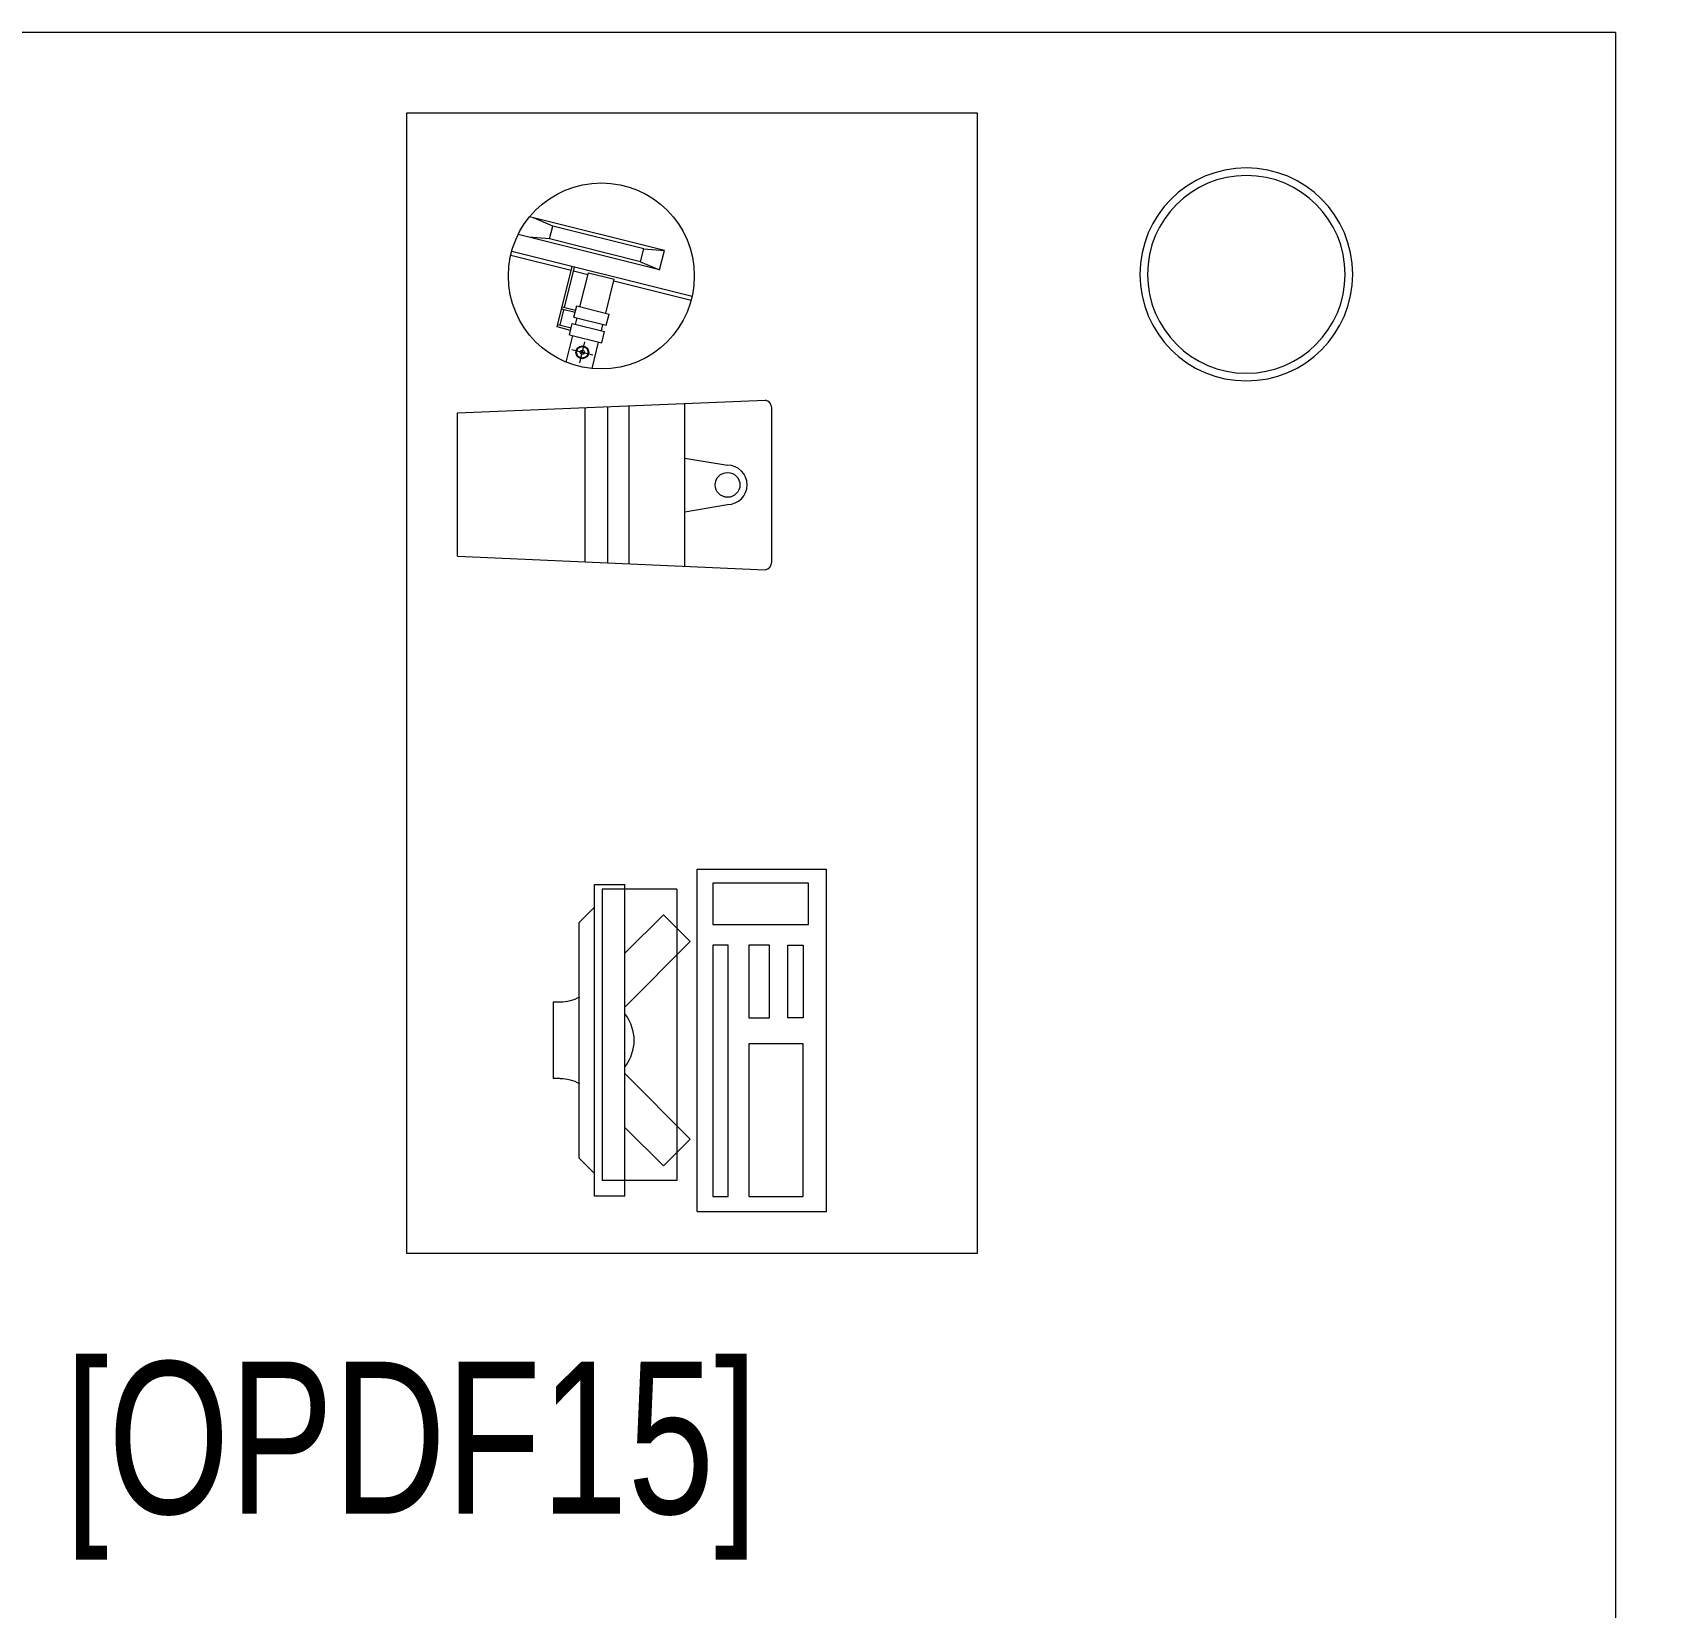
# Model space of a CAD drawing. Header units: millimetres. Extents: x -2143172 to 5255, y -610845 to 279739.
# Drawn here: x -1089139 to -1086993, y -592459 to -590388 of the extents above; entities that cross this region are included whole.
import ezdxf

# ---------------------------------------------------------------- set-up
doc = ezdxf.new("R2010")
doc.units = ezdxf.units.MM
doc.header["$LTSCALE"] = 30
doc.linetypes.add('HIDDEN', pattern=[9.525, 6.35, -3.175])
doc.layers.get('0').update_dxf_attribs({"lineweight": 5})
for name, color, linetype, lineweight in [('72_EGR_BASE_TEXT', 7, 'Continuous', 5), ('LOADING', 163, 'Continuous', 5), ('Walls', 32, 'Continuous', 5)]:
    doc.layers.add(name, color=color, linetype=linetype, lineweight=lineweight)
doc.styles.add('X3G_ENTITY_9F38', font='swisscl.ttf', dxfattribs={"height": 0.2})

# ---------------------------------------------------------------- blocks, each defined once
blk = doc.blocks.new('WM00001-P')
blk.add_circle((0, 0), 0.14)
at = {"color": 8}
blk.add_circle((0, 0), 0.13, dxfattribs=at)
blk = doc.blocks.new('ITCWLS1-P')
for p, q in [((-0.2651, 0.43, 0), (-0.3051, 0.43, 0)), ((-0.3051, 0.43, 0), (-0.3051, 0.02, 0)), ((-0.2651, 0.43, 0), (-0.2651, 0.02, 0)), ((-0.17, 0.45), (-0.17, 0)), ((-0.17, 0.45), (0, 0.45)), ((-0.1496, 0.4305), (-0.1291, 0.4305)), ((-0.1291, 0.4305), (-0.1291, 0.4089)), ((0, 0.45), (0, 0)), ((-0.3251, 0.38, 0), (-0.3051, 0.4, 0)), ((-0.3251, 0.38, 0), (-0.3251, 0.07, 0)), ((-0.3251, 0.07, 0), (-0.3051, 0.05, 0)), ((-0.3051, 0.02, 0), (-0.2651, 0.02, 0)), ((-0.17, 0), (0, 0))]:
    blk.add_line(p, q)
at = {"color": 8, "linetype": 'HIDDEN'}
for p, q in [((-0.197, 0.4094), (-0.295, 0.4094)), ((-0.295, 0.0264), (-0.295, 0.4094)), ((-0.197, 0.0264), (-0.197, 0.4094)), ((-0.197, 0.0264), (-0.295, 0.0264))]:
    blk.add_line(p, q, dxfattribs=at)
at = {"color": 1, "extrusion": (2.48281e-10, 3.18408e-10, -1)}
for p, q in [((-0.2651, 0.3395), (-0.2144, 0.3902)), ((-0.1791, 0.3548), (-0.2144, 0.3902)), ((-0.2651, 0.2688), (-0.1791, 0.3548))]:
    blk.add_line(p, q, dxfattribs=at)
at = {"color": 1}
for p, q in [((-0.3503, 0.275), (-0.3596, 0.275)), ((-0.3596, 0.175), (-0.3596, 0.275)), ((-0.3503, 0.175), (-0.3596, 0.175))]:
    blk.add_line(p, q, dxfattribs=at)
at = {"color": 1, "extrusion": (2.48281e-10, -3.18408e-10, -1)}
for p, q in [((-0.2651, 0.1812), (-0.1791, 0.0952)), ((-0.2651, 0.1105), (-0.2144, 0.0598)), ((-0.1791, 0.0952), (-0.2144, 0.0598))]:
    blk.add_line(p, q, dxfattribs=at)
blk.add_lwpolyline([(-0.1291, 0.4089), (-0.1291, 0.1), (-0.1496, 0.1), (-0.1496, 0.4305)])
for points in [[(-0.1019, 0.4305), (-0.0304, 0.4305), (-0.0304, 0.2294), (-0.1019, 0.2294)], [(-0.1019, 0.1954), (-0.0747, 0.1954), (-0.0747, 0.1), (-0.1019, 0.1)], [(-0.0304, 0.1954), (-0.0508, 0.1954), (-0.0508, 0.1), (-0.0304, 0.1)], [(-0.1496, 0.0727), (-0.0236, 0.0727), (-0.0236, 0.0182), (-0.1496, 0.0182)]]:
    blk.add_lwpolyline(points, close=True)
at = {"color": 250, "linetype": 'Continuous'}
for points in [[(-0.1496, 0.1), (-0.1496, 0.1), (-0.1496, 0.1), (-0.1496, 0.1), (-0.1496, 0.1), (-0.1496, 0.1), (-0.1496, 0.1), (-0.1496, 0.1), (-0.1496, 0.1)], [(-0.1496, 0.1), (-0.1496, 0.1), (-0.1496, 0.1), (-0.1496, 0.1), (-0.1496, 0.1), (-0.1496, 0.1), (-0.1496, 0.1), (-0.1496, 0.1), (-0.1496, 0.1), (-0.1496, 0.1), (-0.1496, 0.1), (-0.1496, 0.1), (-0.1496, 0.1), (-0.1496, 0.1), (-0.1496, 0.1), (-0.1496, 0.1), (-0.1496, 0.1), (-0.1496, 0.1)], [(-0.1496, 0.1), (-0.1496, 0.1), (-0.1496, 0.1), (-0.1496, 0.1), (-0.1496, 0.1), (-0.1496, 0.1), (-0.1496, 0.1), (-0.1496, 0.1), (-0.1496, 0.1), (-0.1496, 0.1)], [(-0.1496, 0.1), (-0.1496, 0.1), (-0.1496, 0.1), (-0.1496, 0.1), (-0.1496, 0.1), (-0.1496, 0.1), (-0.1496, 0.1)], [(-0.1496, 0.1), (-0.1496, 0.1), (-0.1496, 0.1), (-0.1496, 0.1), (-0.1496, 0.1), (-0.1496, 0.1), (-0.1496, 0.1), (-0.1496, 0.1), (-0.1496, 0.1), (-0.1496, 0.1)], [(-0.1496, 0.1), (-0.1496, 0.1), (-0.1496, 0.1), (-0.1496, 0.1), (-0.1496, 0.1), (-0.1496, 0.1), (-0.1496, 0.1), (-0.1496, 0.1), (-0.1496, 0.1), (-0.1496, 0.1), (-0.1496, 0.1), (-0.1496, 0.1), (-0.1496, 0.1), (-0.1496, 0.1), (-0.1496, 0.1)], [(-0.1496, 0.1), (-0.1496, 0.1), (-0.1496, 0.1), (-0.1496, 0.1), (-0.1496, 0.1), (-0.1496, 0.1), (-0.1496, 0.1), (-0.1496, 0.1), (-0.1496, 0.1), (-0.1496, 0.1)], [(-0.1496, 0.1), (-0.1496, 0.1), (-0.1496, 0.1), (-0.1496, 0.1), (-0.1496, 0.1), (-0.1496, 0.1), (-0.1496, 0.1), (-0.1496, 0.1), (-0.1496, 0.1), (-0.1496, 0.1)], [(-0.1496, 0.1), (-0.1496, 0.1), (-0.1496, 0.1), (-0.1496, 0.1), (-0.1496, 0.1), (-0.1496, 0.1), (-0.1496, 0.1), (-0.1496, 0.1), (-0.1496, 0.1), (-0.1496, 0.1), (-0.1496, 0.1), (-0.1496, 0.1), (-0.1496, 0.1), (-0.1496, 0.1), (-0.1496, 0.1), (-0.1496, 0.1), (-0.1496, 0.1), (-0.1496, 0.1), (-0.1496, 0.1), (-0.1496, 0.1), (-0.1496, 0.1), (-0.1496, 0.1), (-0.1496, 0.1), (-0.1496, 0.1), (-0.1496, 0.1), (-0.1496, 0.1), (-0.1496, 0.1), (-0.1496, 0.1), (-0.1496, 0.1), (-0.1496, 0.1), (-0.1496, 0.1), (-0.1496, 0.1), (-0.1496, 0.1), (-0.1496, 0.1), (-0.1496, 0.1), (-0.1496, 0.1), (-0.1496, 0.1), (-0.1496, 0.1), (-0.1496, 0.1), (-0.1496, 0.1), (-0.1496, 0.1), (-0.1496, 0.1), (-0.1496, 0.1), (-0.1496, 0.1), (-0.1496, 0.1), (-0.1496, 0.1), (-0.1496, 0.1), (-0.1496, 0.1), (-0.1496, 0.1), (-0.1496, 0.1), (-0.1496, 0.1), (-0.1496, 0.1), (-0.1496, 0.1), (-0.1496, 0.1)], [(-0.1496, 0.1), (-0.1496, 0.1), (-0.1496, 0.1), (-0.1496, 0.1), (-0.1496, 0.1), (-0.1496, 0.1), (-0.1496, 0.1), (-0.1496, 0.1), (-0.1496, 0.1), (-0.1496, 0.1), (-0.1496, 0.1), (-0.1496, 0.1), (-0.1496, 0.1), (-0.1496, 0.1), (-0.1496, 0.1), (-0.1496, 0.1), (-0.1496, 0.1), (-0.1496, 0.1), (-0.1496, 0.1), (-0.1496, 0.1), (-0.1496, 0.1), (-0.1496, 0.1), (-0.1496, 0.1), (-0.1496, 0.1), (-0.1496, 0.1), (-0.1496, 0.1), (-0.1496, 0.1), (-0.1496, 0.1), (-0.1496, 0.1), (-0.1496, 0.1), (-0.1496, 0.1), (-0.1496, 0.1), (-0.1496, 0.1), (-0.1496, 0.1), (-0.1496, 0.1), (-0.1496, 0.1), (-0.1496, 0.1), (-0.1496, 0.1), (-0.1496, 0.1), (-0.1496, 0.1), (-0.1496, 0.1), (-0.1496, 0.1), (-0.1496, 0.1), (-0.1496, 0.1), (-0.1496, 0.1), (-0.1496, 0.1), (-0.1496, 0.1), (-0.1496, 0.1), (-0.1496, 0.1), (-0.1496, 0.1), (-0.1496, 0.1), (-0.1496, 0.1), (-0.1496, 0.1), (-0.1496, 0.1), (-0.1496, 0.1), (-0.1496, 0.1), (-0.1496, 0.1), (-0.1496, 0.1), (-0.1496, 0.1), (-0.1496, 0.1), (-0.1496, 0.1), (-0.1496, 0.1), (-0.1496, 0.1), (-0.1496, 0.1), (-0.1496, 0.1), (-0.1496, 0.1), (-0.1496, 0.1), (-0.1496, 0.1), (-0.1496, 0.1), (-0.1496, 0.1), (-0.1496, 0.1), (-0.1496, 0.1), (-0.1496, 0.1), (-0.1496, 0.1), (-0.1496, 0.1), (-0.1496, 0.1), (-0.1496, 0.1), (-0.1496, 0.1), (-0.1496, 0.1), (-0.1496, 0.1), (-0.1496, 0.1), (-0.1496, 0.1), (-0.1496, 0.1), (-0.1496, 0.1), (-0.1496, 0.1), (-0.1496, 0.1), (-0.1496, 0.1), (-0.1496, 0.1), (-0.1496, 0.1)], [(-0.1496, 0.1), (-0.1496, 0.1), (-0.1496, 0.1), (-0.1496, 0.1), (-0.1496, 0.1), (-0.1496, 0.1), (-0.1496, 0.1), (-0.1496, 0.1), (-0.1496, 0.1), (-0.1496, 0.1), (-0.1496, 0.1), (-0.1496, 0.1)], [(-0.1496, 0.1), (-0.1496, 0.1), (-0.1496, 0.1), (-0.1496, 0.1), (-0.1496, 0.1), (-0.1496, 0.1), (-0.1496, 0.1)], [(-0.1496, 0.1), (-0.1496, 0.1), (-0.1496, 0.1), (-0.1496, 0.1), (-0.1496, 0.1), (-0.1496, 0.1), (-0.1496, 0.1), (-0.1496, 0.1), (-0.1496, 0.1), (-0.1496, 0.1), (-0.1496, 0.1), (-0.1496, 0.1), (-0.1496, 0.1), (-0.1496, 0.1), (-0.1496, 0.1), (-0.1496, 0.1), (-0.1496, 0.1)], [(-0.1496, 0.1), (-0.1496, 0.1), (-0.1496, 0.1), (-0.1496, 0.1), (-0.1496, 0.1), (-0.1496, 0.1), (-0.1496, 0.1), (-0.1496, 0.1), (-0.1496, 0.1), (-0.1496, 0.1), (-0.1496, 0.1), (-0.1496, 0.1), (-0.1496, 0.1), (-0.1496, 0.1), (-0.1496, 0.1), (-0.1496, 0.1), (-0.1496, 0.1), (-0.1496, 0.1), (-0.1496, 0.1), (-0.1496, 0.1), (-0.1496, 0.1), (-0.1496, 0.1), (-0.1496, 0.1), (-0.1496, 0.1), (-0.1496, 0.1), (-0.1496, 0.1), (-0.1496, 0.1), (-0.1496, 0.1), (-0.1496, 0.1), (-0.1496, 0.1), (-0.1496, 0.1), (-0.1496, 0.1), (-0.1496, 0.1), (-0.1496, 0.1), (-0.1496, 0.1), (-0.1496, 0.1), (-0.1496, 0.1), (-0.1496, 0.1), (-0.1496, 0.1), (-0.1496, 0.1), (-0.1496, 0.1), (-0.1496, 0.1), (-0.1496, 0.1), (-0.1496, 0.1), (-0.1496, 0.1), (-0.1496, 0.1), (-0.1496, 0.1), (-0.1496, 0.1), (-0.1496, 0.1), (-0.1496, 0.1), (-0.1496, 0.1), (-0.1496, 0.1), (-0.1496, 0.1), (-0.1496, 0.1), (-0.1496, 0.1), (-0.1496, 0.1), (-0.1496, 0.1), (-0.1496, 0.1), (-0.1496, 0.1), (-0.1496, 0.1), (-0.1496, 0.1), (-0.1496, 0.1), (-0.1496, 0.1), (-0.1496, 0.1), (-0.1496, 0.1), (-0.1496, 0.1), (-0.1496, 0.1), (-0.1496, 0.1), (-0.1496, 0.1), (-0.1496, 0.1), (-0.1496, 0.1), (-0.1496, 0.1), (-0.1496, 0.1), (-0.1496, 0.1), (-0.1496, 0.1), (-0.1496, 0.1), (-0.1496, 0.1), (-0.1496, 0.1), (-0.1496, 0.1), (-0.1496, 0.1), (-0.1496, 0.1), (-0.1496, 0.1), (-0.1496, 0.1), (-0.1496, 0.1), (-0.1496, 0.1), (-0.1496, 0.1), (-0.1496, 0.1), (-0.1496, 0.1), (-0.1496, 0.1), (-0.1496, 0.1), (-0.1496, 0.1), (-0.1496, 0.1), (-0.1496, 0.1), (-0.1496, 0.1), (-0.1496, 0.1), (-0.1496, 0.1), (-0.1496, 0.1), (-0.1496, 0.1), (-0.1496, 0.1), (-0.1496, 0.1), (-0.1496, 0.1), (-0.1496, 0.1), (-0.1496, 0.1), (-0.1496, 0.1), (-0.1496, 0.1), (-0.1496, 0.1), (-0.1496, 0.1), (-0.1496, 0.1), (-0.1496, 0.1), (-0.1496, 0.1), (-0.1496, 0.1)], [(-0.1496, 0.1), (-0.1496, 0.1), (-0.1496, 0.1), (-0.1496, 0.1), (-0.1496, 0.1), (-0.1496, 0.1), (-0.1496, 0.1), (-0.1496, 0.1)]]:
    blk.add_lwpolyline(points, dxfattribs=at)
for points in [[(-0.1496, 0.1), (-0.1496, 0.1), (-0.1496, 0.1), (-0.1496, 0.1), (-0.1496, 0.1), (-0.1496, 0.1), (-0.1496, 0.1), (-0.1496, 0.1), (-0.1496, 0.1), (-0.1496, 0.1), (-0.1496, 0.1), (-0.1496, 0.1), (-0.1496, 0.1), (-0.1496, 0.1), (-0.1496, 0.1), (-0.1496, 0.1), (-0.1496, 0.1), (-0.1496, 0.1), (-0.1496, 0.1), (-0.1496, 0.1), (-0.1496, 0.1), (-0.1496, 0.1), (-0.1496, 0.1), (-0.1496, 0.1), (-0.1496, 0.1), (-0.1496, 0.1), (-0.1496, 0.1), (-0.1496, 0.1), (-0.1496, 0.1), (-0.1496, 0.1), (-0.1496, 0.1), (-0.1496, 0.1), (-0.1496, 0.1), (-0.1496, 0.1), (-0.1496, 0.1), (-0.1496, 0.1), (-0.1496, 0.1), (-0.1496, 0.1), (-0.1496, 0.1), (-0.1496, 0.1), (-0.1496, 0.1), (-0.1496, 0.1), (-0.1496, 0.1), (-0.1496, 0.1), (-0.1496, 0.1), (-0.1496, 0.1), (-0.1496, 0.1), (-0.1496, 0.1), (-0.1496, 0.1), (-0.1496, 0.1), (-0.1496, 0.1), (-0.1496, 0.1), (-0.1496, 0.1), (-0.1496, 0.1), (-0.1496, 0.1), (-0.1496, 0.1), (-0.1496, 0.1), (-0.1496, 0.1), (-0.1496, 0.1), (-0.1496, 0.1), (-0.1496, 0.1), (-0.1496, 0.1), (-0.1496, 0.1), (-0.1496, 0.1), (-0.1496, 0.1), (-0.1496, 0.1), (-0.1496, 0.1), (-0.1496, 0.1), (-0.1496, 0.1), (-0.1496, 0.1), (-0.1496, 0.1), (-0.1496, 0.1), (-0.1496, 0.1), (-0.1496, 0.1), (-0.1496, 0.1), (-0.1496, 0.1), (-0.1496, 0.1), (-0.1496, 0.1), (-0.1496, 0.1), (-0.1496, 0.1), (-0.1496, 0.1), (-0.1496, 0.1), (-0.1496, 0.1), (-0.1496, 0.1), (-0.1496, 0.1), (-0.1496, 0.1), (-0.1496, 0.1), (-0.1496, 0.1), (-0.1496, 0.1), (-0.1496, 0.1), (-0.1496, 0.1), (-0.1496, 0.1), (-0.1496, 0.1), (-0.1496, 0.1), (-0.1496, 0.1), (-0.1496, 0.1), (-0.1496, 0.1), (-0.1496, 0.1), (-0.1496, 0.1), (-0.1496, 0.1), (-0.1496, 0.1), (-0.1496, 0.1), (-0.1496, 0.1), (-0.1496, 0.1), (-0.1496, 0.1), (-0.1496, 0.1), (-0.1496, 0.1), (-0.1496, 0.1), (-0.1496, 0.1), (-0.1496, 0.1), (-0.1496, 0.1), (-0.1496, 0.1), (-0.1496, 0.1), (-0.1496, 0.1), (-0.1496, 0.1), (-0.1496, 0.1), (-0.1496, 0.1), (-0.1496, 0.1), (-0.1496, 0.1), (-0.1496, 0.1), (-0.1496, 0.1), (-0.1496, 0.1), (-0.1496, 0.1), (-0.1496, 0.1), (-0.1496, 0.1), (-0.1496, 0.1), (-0.1496, 0.1), (-0.1496, 0.1), (-0.1496, 0.1), (-0.1496, 0.1), (-0.1496, 0.1), (-0.1496, 0.1), (-0.1496, 0.1), (-0.1496, 0.1), (-0.1496, 0.1), (-0.1496, 0.1), (-0.1496, 0.1), (-0.1496, 0.1), (-0.1496, 0.1), (-0.1496, 0.1), (-0.1496, 0.1), (-0.1496, 0.1), (-0.1496, 0.1), (-0.1496, 0.1), (-0.1496, 0.1), (-0.1496, 0.1), (-0.1496, 0.1), (-0.1496, 0.1), (-0.1496, 0.1), (-0.1496, 0.1), (-0.1496, 0.1), (-0.1496, 0.1), (-0.1496, 0.1), (-0.1496, 0.1), (-0.1496, 0.1), (-0.1496, 0.1), (-0.1496, 0.1), (-0.1496, 0.1), (-0.1496, 0.1), (-0.1496, 0.1), (-0.1496, 0.1), (-0.1496, 0.1), (-0.1496, 0.1), (-0.1496, 0.1), (-0.1496, 0.1), (-0.1496, 0.1), (-0.1496, 0.1), (-0.1496, 0.1), (-0.1496, 0.1), (-0.1496, 0.1), (-0.1496, 0.1), (-0.1496, 0.1), (-0.1496, 0.1), (-0.1496, 0.1), (-0.1496, 0.1), (-0.1496, 0.1), (-0.1496, 0.1), (-0.1496, 0.1), (-0.1496, 0.1), (-0.1496, 0.1), (-0.1496, 0.1), (-0.1496, 0.1), (-0.1496, 0.1), (-0.1496, 0.1), (-0.1496, 0.1), (-0.1496, 0.1), (-0.1496, 0.1), (-0.1496, 0.1), (-0.1496, 0.1), (-0.1496, 0.1), (-0.1496, 0.1), (-0.1496, 0.1), (-0.1496, 0.1), (-0.1496, 0.1), (-0.1496, 0.1), (-0.1496, 0.1), (-0.1496, 0.1), (-0.1496, 0.1), (-0.1496, 0.1), (-0.1496, 0.1), (-0.1496, 0.1), (-0.1496, 0.1), (-0.1496, 0.1), (-0.1496, 0.1), (-0.1496, 0.1), (-0.1496, 0.1), (-0.1496, 0.1), (-0.1496, 0.1), (-0.1496, 0.1), (-0.1496, 0.1), (-0.1496, 0.1), (-0.1496, 0.1), (-0.1496, 0.1), (-0.1496, 0.1), (-0.1496, 0.1), (-0.1496, 0.1), (-0.1496, 0.1), (-0.1496, 0.1), (-0.1496, 0.1), (-0.1496, 0.1), (-0.1496, 0.1), (-0.1496, 0.1), (-0.1496, 0.1), (-0.1496, 0.1), (-0.1496, 0.1), (-0.1496, 0.1), (-0.1496, 0.1), (-0.1496, 0.1), (-0.1496, 0.1), (-0.1496, 0.1), (-0.1496, 0.1), (-0.1496, 0.1), (-0.1496, 0.1), (-0.1496, 0.1), (-0.1496, 0.1), (-0.1496, 0.1), (-0.1496, 0.1), (-0.1496, 0.1), (-0.1496, 0.1), (-0.1496, 0.1), (-0.1496, 0.1), (-0.1496, 0.1), (-0.1496, 0.1), (-0.1496, 0.1), (-0.1496, 0.1), (-0.1496, 0.1), (-0.1496, 0.1), (-0.1496, 0.1), (-0.1496, 0.1), (-0.1496, 0.1), (-0.1496, 0.1), (-0.1496, 0.1), (-0.1496, 0.1), (-0.1496, 0.1), (-0.1496, 0.1), (-0.1496, 0.1), (-0.1496, 0.1), (-0.1496, 0.1), (-0.1496, 0.1), (-0.1496, 0.1), (-0.1496, 0.1), (-0.1496, 0.1), (-0.1496, 0.1), (-0.1496, 0.1), (-0.1496, 0.1), (-0.1496, 0.1), (-0.1496, 0.1), (-0.1496, 0.1), (-0.1496, 0.1), (-0.1496, 0.1), (-0.1496, 0.1), (-0.1496, 0.1), (-0.1496, 0.1), (-0.1496, 0.1), (-0.1496, 0.1), (-0.1496, 0.1), (-0.1496, 0.1)], [(-0.1496, 0.1), (-0.1496, 0.1), (-0.1496, 0.1), (-0.1496, 0.1), (-0.1496, 0.1), (-0.1496, 0.1), (-0.1496, 0.1), (-0.1496, 0.1), (-0.1496, 0.1), (-0.1496, 0.1), (-0.1496, 0.1), (-0.1496, 0.1), (-0.1496, 0.1), (-0.1496, 0.1), (-0.1496, 0.1), (-0.1496, 0.1), (-0.1496, 0.1), (-0.1496, 0.1), (-0.1496, 0.1), (-0.1496, 0.1), (-0.1496, 0.1), (-0.1496, 0.1), (-0.1496, 0.1), (-0.1496, 0.1), (-0.1496, 0.1), (-0.1496, 0.1), (-0.1496, 0.1), (-0.1496, 0.1), (-0.1496, 0.1), (-0.1496, 0.1), (-0.1496, 0.1), (-0.1496, 0.1), (-0.1496, 0.1), (-0.1496, 0.1), (-0.1496, 0.1), (-0.1496, 0.1), (-0.1496, 0.1), (-0.1496, 0.1), (-0.1496, 0.1), (-0.1496, 0.1), (-0.1496, 0.1), (-0.1496, 0.1), (-0.1496, 0.1), (-0.1496, 0.1), (-0.1496, 0.1), (-0.1496, 0.1), (-0.1496, 0.1), (-0.1496, 0.1), (-0.1496, 0.1), (-0.1496, 0.1), (-0.1496, 0.1), (-0.1496, 0.1), (-0.1496, 0.1), (-0.1496, 0.1), (-0.1496, 0.1), (-0.1496, 0.1), (-0.1496, 0.1), (-0.1496, 0.1), (-0.1496, 0.1), (-0.1496, 0.1), (-0.1496, 0.1), (-0.1496, 0.1), (-0.1496, 0.1), (-0.1496, 0.1), (-0.1496, 0.1), (-0.1496, 0.1), (-0.1496, 0.1), (-0.1496, 0.1), (-0.1496, 0.1), (-0.1496, 0.1), (-0.1496, 0.1), (-0.1496, 0.1), (-0.1496, 0.1), (-0.1496, 0.1), (-0.1496, 0.1), (-0.1496, 0.1), (-0.1496, 0.1), (-0.1496, 0.1), (-0.1496, 0.1), (-0.1496, 0.1), (-0.1496, 0.1), (-0.1496, 0.1), (-0.1496, 0.1), (-0.1496, 0.1), (-0.1496, 0.1), (-0.1496, 0.1), (-0.1496, 0.1), (-0.1496, 0.1), (-0.1496, 0.1), (-0.1496, 0.1), (-0.1496, 0.1), (-0.1496, 0.1), (-0.1496, 0.1), (-0.1496, 0.1), (-0.1496, 0.1), (-0.1496, 0.1), (-0.1496, 0.1), (-0.1496, 0.1), (-0.1496, 0.1), (-0.1496, 0.1), (-0.1496, 0.1), (-0.1496, 0.1), (-0.1496, 0.1), (-0.1496, 0.1), (-0.1496, 0.1), (-0.1496, 0.1), (-0.1496, 0.1), (-0.1496, 0.1), (-0.1496, 0.1), (-0.1496, 0.1), (-0.1496, 0.1), (-0.1496, 0.1), (-0.1496, 0.1), (-0.1496, 0.1), (-0.1496, 0.1), (-0.1496, 0.1), (-0.1496, 0.1), (-0.1496, 0.1), (-0.1496, 0.1), (-0.1496, 0.1), (-0.1496, 0.1), (-0.1496, 0.1), (-0.1496, 0.1), (-0.1496, 0.1), (-0.1496, 0.1), (-0.1496, 0.1), (-0.1496, 0.1), (-0.1496, 0.1), (-0.1496, 0.1), (-0.1496, 0.1), (-0.1496, 0.1), (-0.1496, 0.1), (-0.1496, 0.1), (-0.1496, 0.1), (-0.1496, 0.1), (-0.1496, 0.1), (-0.1496, 0.1), (-0.1496, 0.1), (-0.1496, 0.1), (-0.1496, 0.1), (-0.1496, 0.1), (-0.1496, 0.1), (-0.1496, 0.1), (-0.1496, 0.1), (-0.1496, 0.1), (-0.1496, 0.1), (-0.1496, 0.1), (-0.1496, 0.1), (-0.1496, 0.1), (-0.1496, 0.1), (-0.1496, 0.1), (-0.1496, 0.1), (-0.1496, 0.1), (-0.1496, 0.1), (-0.1496, 0.1), (-0.1496, 0.1), (-0.1496, 0.1), (-0.1496, 0.1), (-0.1496, 0.1), (-0.1496, 0.1), (-0.1496, 0.1), (-0.1496, 0.1), (-0.1496, 0.1), (-0.1496, 0.1), (-0.1496, 0.1), (-0.1496, 0.1), (-0.1496, 0.1), (-0.1496, 0.1), (-0.1496, 0.1), (-0.1496, 0.1), (-0.1496, 0.1), (-0.1496, 0.1), (-0.1496, 0.1), (-0.1496, 0.1), (-0.1496, 0.1), (-0.1496, 0.1), (-0.1496, 0.1), (-0.1496, 0.1), (-0.1496, 0.1), (-0.1496, 0.1), (-0.1496, 0.1), (-0.1496, 0.1), (-0.1496, 0.1), (-0.1496, 0.1), (-0.1496, 0.1), (-0.1496, 0.1), (-0.1496, 0.1), (-0.1496, 0.1), (-0.1496, 0.1), (-0.1496, 0.1), (-0.1496, 0.1), (-0.1496, 0.1), (-0.1496, 0.1), (-0.1496, 0.1), (-0.1496, 0.1), (-0.1496, 0.1), (-0.1496, 0.1), (-0.1496, 0.1), (-0.1496, 0.1), (-0.1496, 0.1), (-0.1496, 0.1), (-0.1496, 0.1), (-0.1496, 0.1), (-0.1496, 0.1), (-0.1496, 0.1), (-0.1496, 0.1), (-0.1496, 0.1), (-0.1496, 0.1), (-0.1496, 0.1), (-0.1496, 0.1), (-0.1496, 0.1), (-0.1496, 0.1), (-0.1496, 0.1), (-0.1496, 0.1)], [(-0.1496, 0.1), (-0.1496, 0.1), (-0.1496, 0.1), (-0.1496, 0.1), (-0.1496, 0.1), (-0.1496, 0.1), (-0.1496, 0.1), (-0.1496, 0.1), (-0.1496, 0.1), (-0.1496, 0.1), (-0.1496, 0.1), (-0.1496, 0.1), (-0.1496, 0.1), (-0.1496, 0.1), (-0.1496, 0.1), (-0.1496, 0.1), (-0.1496, 0.1), (-0.1496, 0.1), (-0.1496, 0.1), (-0.1496, 0.1), (-0.1496, 0.1), (-0.1496, 0.1), (-0.1496, 0.1), (-0.1496, 0.1), (-0.1496, 0.1), (-0.1496, 0.1), (-0.1496, 0.1), (-0.1496, 0.1), (-0.1496, 0.1), (-0.1496, 0.1), (-0.1496, 0.1), (-0.1496, 0.1), (-0.1496, 0.1), (-0.1496, 0.1), (-0.1496, 0.1), (-0.1496, 0.1), (-0.1496, 0.1), (-0.1496, 0.1), (-0.1496, 0.1), (-0.1496, 0.1), (-0.1496, 0.1), (-0.1496, 0.1), (-0.1496, 0.1), (-0.1496, 0.1), (-0.1496, 0.1), (-0.1496, 0.1), (-0.1496, 0.1), (-0.1496, 0.1), (-0.1496, 0.1), (-0.1496, 0.1), (-0.1496, 0.1), (-0.1496, 0.1), (-0.1496, 0.1), (-0.1496, 0.1), (-0.1496, 0.1), (-0.1496, 0.1), (-0.1496, 0.1), (-0.1496, 0.1), (-0.1496, 0.1), (-0.1496, 0.1), (-0.1496, 0.1), (-0.1496, 0.1), (-0.1496, 0.1), (-0.1496, 0.1), (-0.1496, 0.1), (-0.1496, 0.1), (-0.1496, 0.1), (-0.1496, 0.1), (-0.1496, 0.1), (-0.1496, 0.1), (-0.1496, 0.1), (-0.1496, 0.1), (-0.1496, 0.1), (-0.1496, 0.1), (-0.1496, 0.1), (-0.1496, 0.1), (-0.1496, 0.1), (-0.1496, 0.1), (-0.1496, 0.1), (-0.1496, 0.1), (-0.1496, 0.1), (-0.1496, 0.1), (-0.1496, 0.1), (-0.1496, 0.1), (-0.1496, 0.1), (-0.1496, 0.1), (-0.1496, 0.1), (-0.1496, 0.1), (-0.1496, 0.1), (-0.1496, 0.1), (-0.1496, 0.1), (-0.1496, 0.1), (-0.1496, 0.1), (-0.1496, 0.1), (-0.1496, 0.1), (-0.1496, 0.1), (-0.1496, 0.1), (-0.1496, 0.1), (-0.1496, 0.1), (-0.1496, 0.1), (-0.1496, 0.1), (-0.1496, 0.1), (-0.1496, 0.1), (-0.1496, 0.1), (-0.1496, 0.1), (-0.1496, 0.1), (-0.1496, 0.1), (-0.1496, 0.1), (-0.1496, 0.1), (-0.1496, 0.1), (-0.1496, 0.1), (-0.1496, 0.1), (-0.1496, 0.1), (-0.1496, 0.1), (-0.1496, 0.1), (-0.1496, 0.1), (-0.1496, 0.1), (-0.1496, 0.1), (-0.1496, 0.1), (-0.1496, 0.1), (-0.1496, 0.1), (-0.1496, 0.1), (-0.1496, 0.1), (-0.1496, 0.1), (-0.1496, 0.1), (-0.1496, 0.1), (-0.1496, 0.1), (-0.1496, 0.1), (-0.1496, 0.1), (-0.1496, 0.1), (-0.1496, 0.1), (-0.1496, 0.1), (-0.1496, 0.1), (-0.1496, 0.1), (-0.1496, 0.1), (-0.1496, 0.1), (-0.1496, 0.1), (-0.1496, 0.1), (-0.1496, 0.1), (-0.1496, 0.1), (-0.1496, 0.1), (-0.1496, 0.1), (-0.1496, 0.1), (-0.1496, 0.1), (-0.1496, 0.1), (-0.1496, 0.1), (-0.1496, 0.1), (-0.1496, 0.1), (-0.1496, 0.1), (-0.1496, 0.1), (-0.1496, 0.1), (-0.1496, 0.1), (-0.1496, 0.1), (-0.1496, 0.1), (-0.1496, 0.1), (-0.1496, 0.1), (-0.1496, 0.1), (-0.1496, 0.1), (-0.1496, 0.1), (-0.1496, 0.1), (-0.1496, 0.1), (-0.1496, 0.1), (-0.1496, 0.1), (-0.1496, 0.1), (-0.1496, 0.1), (-0.1496, 0.1), (-0.1496, 0.1), (-0.1496, 0.1), (-0.1496, 0.1), (-0.1496, 0.1), (-0.1496, 0.1), (-0.1496, 0.1), (-0.1496, 0.1), (-0.1496, 0.1), (-0.1496, 0.1), (-0.1496, 0.1), (-0.1496, 0.1), (-0.1496, 0.1), (-0.1496, 0.1), (-0.1496, 0.1), (-0.1496, 0.1), (-0.1496, 0.1), (-0.1496, 0.1), (-0.1496, 0.1), (-0.1496, 0.1), (-0.1496, 0.1), (-0.1496, 0.1), (-0.1496, 0.1), (-0.1496, 0.1), (-0.1496, 0.1), (-0.1496, 0.1), (-0.1496, 0.1), (-0.1496, 0.1), (-0.1496, 0.1), (-0.1496, 0.1), (-0.1496, 0.1), (-0.1496, 0.1), (-0.1496, 0.1), (-0.1496, 0.1), (-0.1496, 0.1), (-0.1496, 0.1), (-0.1496, 0.1), (-0.1496, 0.1), (-0.1496, 0.1), (-0.1496, 0.1), (-0.1496, 0.1), (-0.1496, 0.1), (-0.1496, 0.1), (-0.1496, 0.1), (-0.1496, 0.1), (-0.1496, 0.1), (-0.1496, 0.1), (-0.1496, 0.1), (-0.1496, 0.1), (-0.1496, 0.1), (-0.1496, 0.1), (-0.1496, 0.1), (-0.1496, 0.1), (-0.1496, 0.1)]]:
    blk.add_lwpolyline(points, close=True, dxfattribs=at)
at = {"color": 1}
for centre, radius, start, end in [((-0.3503, 0.325), 0.05, 270, 300.3093), ((-0.3089, 0.225), 0.0556, 321.9431, 38.0569), ((-0.3503, 0.125), 0.05, 59.6907, 90)]:
    blk.add_arc(centre, radius, start, end, dxfattribs=at)
blk = doc.blocks.new('ME19011A-P')
for p, q in [((-0.425, 0), (0.425, 0)), ((-0.425, 0), (-0.425, -0.015)), ((0.425, 0), (0.425, -0.015)), ((-0.425, -0.015), (0.425, -0.015)), ((-0.3675, -0.0198), (-0.2325, -0.0198)), ((-0.3675, -0.0198), (-0.3675, -0.0399)), ((-0.36, -0.015), (-0.36, -0.0198)), ((-0.24, -0.015), (-0.24, -0.0198)), ((-0.2325, -0.0198), (-0.2325, -0.0399)), ((-0.15, -0.015), (-0.15, -0.04)), ((0, -0.015), (0, -0.04)), ((0.1, -0.015), (0.1, -0.045)), ((0.2, -0.045), (0.2, -0.015)), ((0.2818, -0.015), (0.2484, -0.015)), ((0.2484, -0.0243), (0.2484, -0.015)), ((0.2818, -0.0243), (0.2818, -0.015)), ((0.3211, -0.015), (0.2877, -0.015)), ((0.2877, -0.015), (0.2877, -0.0531)), ((0.3211, -0.0531), (0.3211, -0.015)), ((0.3623, -0.015), (0.3289, -0.015)), ((0.3289, -0.015), (0.3289, -0.0531)), ((0.3623, -0.0531), (0.3623, -0.015)), ((0.3682, -0.0243), (0.3682, -0.015)), ((0.3682, -0.015), (0.4016, -0.015)), ((0.4016, -0.0243), (0.4016, -0.015)), ((-0.3675, -0.0399), (-0.2325, -0.0399)), ((-0.15, -0.025), (0, -0.025)), ((-0.15, -0.04), (-0.1187, -0.04)), ((-0.0887, -0.04), (-0.0637, -0.04)), ((-0.0606, -0.0371), (-0.0787, -0.0432)), ((-0.0402, -0.0312), (-0.0496, -0.0337)), ((-0.047, -0.0434), (-0.0376, -0.0409)), ((-0.0376, -0.0409), (-0.0402, -0.0312)), ((-0.0379, -0.04), (0, -0.04)), ((0.1, -0.035), (0.2, -0.035)), ((0.2818, -0.0243), (0.2484, -0.0243)), ((0.3211, -0.0243), (0.2877, -0.0243)), ((0.3623, -0.0243), (0.3289, -0.0243)), ((0.3682, -0.0243), (0.4016, -0.0243)), ((-0.0787, -0.0432), (-0.077, -0.0497)), ((-0.0582, -0.046), (-0.077, -0.0497)), ((0.1, -0.045), (0.2, -0.045)), ((0.2877, -0.0531), (0.3211, -0.0531)), ((0.3289, -0.0531), (0.3623, -0.0531))]:
    blk.add_line(p, q)
blk.add_lwpolyline([(-0.1187, -0.0482), (-0.0887, -0.0482), (-0.0887, -0.0382), (-0.1187, -0.0382)], close=True)
at = {"color": 8, "const_width": 0.000601}
for points in [[(0.3044, -0.0531, -0.184574), (0.2977, -0.0636, -1.44364), (0.2961, -0.0581, -0.837915), (0.2969, -0.0664, -0.30536), (0.2839, -0.062, -1.584726), (0.2894, -0.0609, -0.253153), (0.2827, -0.0684, -0.874198), (0.2775, -0.0585, -0.915253), (0.2791, -0.0658, -0.223821), (0.2683, -0.0644, -1.703343), (0.272, -0.0597, -0.588962), (0.2621, -0.068, -0.717795), (0.2625, -0.0581, -0.983104), (0.2645, -0.0644, -0.326362), (0.2534, -0.0609, -0.758716), (0.2609, -0.0514, -0.906186), (0.2593, -0.0565, -0.189488), (0.2526, -0.0522, -0.7948), (0.2613, -0.0423, -1.223996), (0.2574, -0.047, -0.072149), (0.2534, -0.0403, -0.645886), (0.2609, -0.0324, -1.366917), (0.2574, -0.0371, -0.078415), (0.2542, -0.0308, -0.723006), (0.2613, -0.0256, -1.105484), (0.2582, -0.0292, -0.221197), (0.2566, -0.0243, -0.221197)], [(0.3456, -0.0531, 0.184574), (0.3523, -0.0636, 1.44364), (0.3539, -0.0581, 0.837915), (0.3531, -0.0664, 0.30536), (0.3661, -0.062, 1.584726), (0.3606, -0.0609, 0.253153), (0.3673, -0.0684, 0.874198), (0.3725, -0.0585, 0.915253), (0.3709, -0.0658, 0.223821), (0.3817, -0.0644, 1.703343), (0.378, -0.0597, 0.588962), (0.3879, -0.068, 0.717795), (0.3875, -0.0581, 0.983104), (0.3855, -0.0644, 0.326362), (0.3966, -0.0609, 0.758716), (0.3891, -0.0514, 0.906186), (0.3907, -0.0565, 0.189488), (0.3974, -0.0522, 0.7948), (0.3887, -0.0423, 1.223996), (0.3926, -0.047, 0.072149), (0.3966, -0.0403, 0.645886), (0.3891, -0.0324, 1.366917), (0.3926, -0.0371, 0.078415), (0.3958, -0.0308, 0.723006), (0.3887, -0.0256, 1.105484), (0.3918, -0.0292, 0.221197), (0.3934, -0.0243, 0.221197)]]:
    blk.add_lwpolyline(points, format="xyb", dxfattribs=at)
blk.add_circle((-0.0537, -0.04), 0.0075)
for centre, radius, start, end in [((-0.1037, -0.04), 0.01, 10.4593, 169.5407), ((-0.1037, -0.04), 0.0075, 14.0075, 165.9925), ((-0.0537, -0.04), 0.01, 45, 180)]:
    blk.add_arc(centre, radius, start, end)
blk = doc.blocks.new('M.44.57.64')
at = {"layer": 'LOADING', "xscale": 1000.000000000002, "yscale": 1000.000000000002, "zscale": 1000.000000000002, "rotation": 225.9999036123427}
blk.add_blockref('ME19011A-P', (-80806.9, 16720.7), dxfattribs=at)
blk = doc.blocks.new('O.122.42.80')
at = {"layer": 'LOADING'}
for p, q in [((286356.8, -8336.5, 0), (286179.3, -8292.3, 0)), ((286209.7, -8304.5, 0), (286184.5, -8293.6, 0)), ((286205.5, -8321.2, 0), (286209.7, -8304.5, 0)), ((286329.5, -8334.4, 0), (286209.7, -8304.5, 0)), ((286350.4, -8362, 0), (286164.2, -8315.5, 0)), ((286205.5, -8321.2, 0), (286178.2, -8319, 0)), ((286325.3, -8351.1, 0), (286205.5, -8321.2, 0)), ((286234.1, -8362.8, 0), (286154.4, -8342.9, 0)), ((286393, -8396.8, 0), (286155.8, -8337.6, 0)), ((286325.3, -8351.1, 0), (286329.5, -8334.4, 0)), ((286329.5, -8334.4, 0), (286356.8, -8336.5, 0)), ((286350.4, -8362, 0), (286356.8, -8336.5, 0)), ((286215.6, -8436.9, 0), (286235.4, -8357.5, 0)), ((286225.1, -8411.5, 0), (286238.4, -8358.2, 0)), ((286256.1, -8368.3, 0), (286237, -8363.5, 0)), ((286245.6, -8410.3, 0), (286256.7, -8365.7, 0)), ((286256.7, -8365.7, 0), (286290.7, -8374.2, 0)), ((286325.3, -8351.1, 0), (286350.4, -8362, 0)), ((286279.5, -8418.8, 0), (286290.7, -8374.2, 0)), ((286391.7, -8402.1, 0), (286290, -8376.7, 0)), ((286219.3, -8434.7, 0), (286224.3, -8414.5, 0)), ((286239.1, -8418.1, 0), (286221.4, -8413.7, 0)), ((286239.9, -8415.2, 0), (286222.1, -8410.7, 0)), ((286237.6, -8424, 0), (286241.3, -8409.3, 0)), ((286241.3, -8409.3, 0), (286283.8, -8419.9, 0)), ((286234.1, -8438.4, 0), (286216.3, -8434, 0)), ((286231.9, -8447.3, 0), (286235.5, -8432.5, 0)), ((286235.5, -8432.5, 0), (286278, -8443.1, 0)), ((286237.6, -8424, 0), (286280.1, -8434.6, 0)), ((286239.8, -8433.6, 0), (286241.9, -8425.1, 0)), ((286273.7, -8442, 0), (286275.8, -8433.6, 0)), ((286280.1, -8434.6, 0), (286283.8, -8419.9, 0)), ((286233.3, -8441.4, 0), (286215.6, -8436.9, 0)), ((286227.5, -8483.1, 0), (286236.1, -8448.3, 0)), ((286231.9, -8447.3, 0), (286274.4, -8457.9, 0)), ((286245.3, -8484, 0), (286252.1, -8456.5, 0)), ((286261.4, -8491.6, 0), (286270.1, -8456.8, 0)), ((286274.4, -8457.9, 0), (286278, -8443.1, 0)), ((286262.4, -8473.9, 0), (286234.9, -8467, 0))]:
    blk.add_line(p, q, dxfattribs=at)
for centre, radius in [((286273.7, -8369.9, 0), 122.3), ((286248.7, -8470.3, 0), 8.47), ((286248.7, -8470.3, 0), 7.58), ((286248.7, -8470.3, 0), 2.67)]:
    blk.add_circle(centre, radius, dxfattribs=at)
blk = doc.blocks.new('28.1')
at = {"layer": 'LOADING'}
for p, q in [((-59566.5, -109878.5), (-59162, -109861.7)), ((-59566.5, -110066.8), (-59566.5, -109878.5)), ((-59398.7, -110074.2), (-59398.7, -109871.6)), ((-59369, -110075.5), (-59369, -109870.3)), ((-59340.8, -110076.8), (-59340.8, -109869.2)), ((-59267.4, -110080), (-59267.4, -109866.1)), ((-59153.1, -110074.6), (-59153.1, -109871.9)), ((-59267.4, -109938), (-59211.3, -109947.4)), ((-59267.4, -110008.5), (-59211.3, -109999)), ((-59566.5, -110066.8), (-59162, -110084.7))]:
    blk.add_line(p, q, dxfattribs=at)
blk.add_circle((-59211.3, -109973.2), 16.3, dxfattribs=at)
for centre, radius, start, end in [((-59163.4, -109871.9), 10.2, 360, 82.1904), ((-59211.3, -109973.2), 25.8, 270, 90), ((-59163.4, -110074.6), 10.2, 277.8096, 360)]:
    blk.add_arc(centre, radius, start, end, dxfattribs=at)

msp = doc.modelspace()

# ---------------------------------------------------------------- linework, layer by layer
at = {"layer": 'LOADING', "elevation": 0.1}
msp.add_lwpolyline([(-1087896.9, -591993.6), (-1088646.9, -591993.6), (-1088646.9, -590493.6), (-1087896.9, -590493.6)], close=True, dxfattribs=at)
at = {"layer": 'Walls'}
for q in [(-1091057, -590388.1, 0.2), (-1087057, -594318.1, 0.2)]:
    msp.add_line((-1087057, -590388.1, 0.2), q, dxfattribs=at)

# ---------------------------------------------------------------- block references
at = {"layer": 'LOADING', "extrusion": (-2.2537e-18, -2.24019e-05, -1), "xscale": 1000, "yscale": 1000, "zscale": 1000, "rotation": 270}
msp.add_blockref('WM00001-P', (1087542.7, -590706, 13.2), dxfattribs=at)
at = {"layer": 'LOADING'}
for name, p in [('O.122.42.80', (-1374664.9, -582338.2, 0.1)), ('28.1', (-1029013.9, -481009.6, 0))]:
    msp.add_blockref(name, p, dxfattribs=at)
at = {"layer": 'LOADING', "rotation": 224.0000963876573}
msp.add_blockref('M.44.57.64', (-1156699.7, -635289.6, 0.1), dxfattribs=at)
at = {"layer": 'LOADING', "extrusion": (8.01373e-06, -1.93989e-16, 1), "xscale": -1000.000000000011, "yscale": 1000.000000000011, "zscale": 1000.000000000011, "rotation": 180}
msp.add_blockref('ITCWLS1-P', (-1088095.1, -591488.2, -8.6), dxfattribs=at)

# ---------------------------------------------------------------- texts
at = {"layer": '72_EGR_BASE_TEXT', "insert": (-1088641.3, -592135.7, 0.2), "char_height": 200, "attachment_point": 2, "style": 'X3G_ENTITY_9F38'}
msp.add_mtext('[OPDF15]', dxfattribs=at)

doc.saveas('drawing.dxf')
